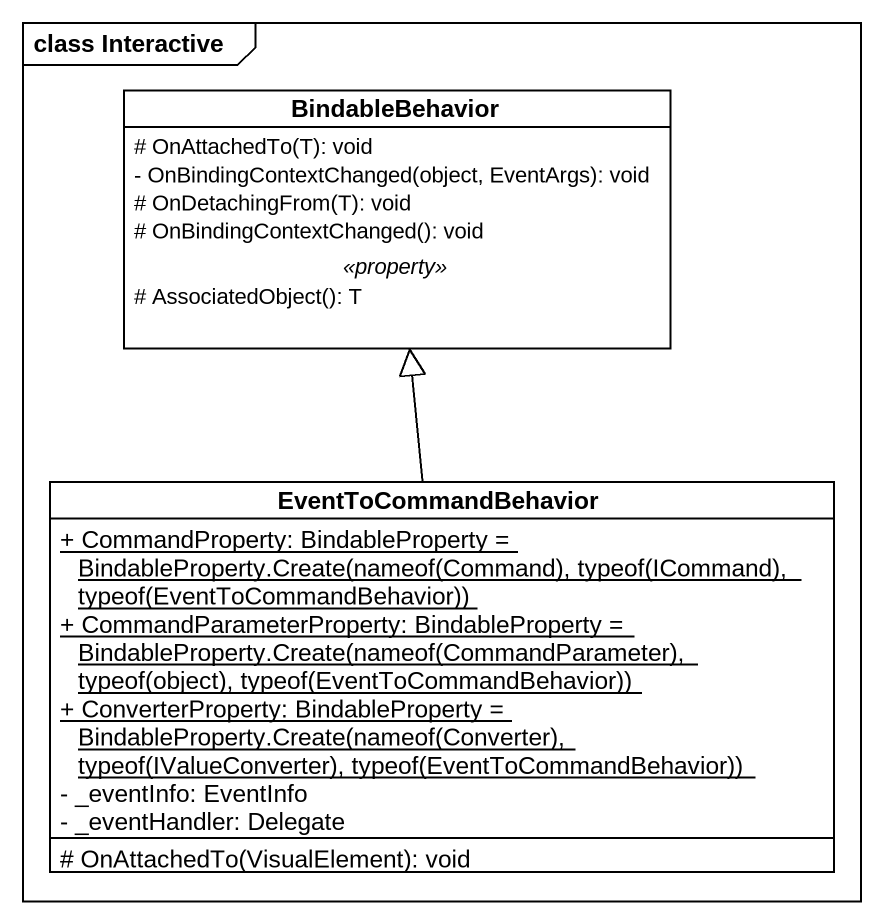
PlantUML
@startuml
mainframe class Interactive
hide circle
hide empty members
skinparam classAttributeIconSize 0
class BindableBehavior {
  # OnAttachedTo(T): void
  - OnBindingContextChanged(object, EventArgs): void
  # OnDetachingFrom(T): void
  # OnBindingContextChanged(): void
  .. <<property>> ..
  # AssociatedObject(): T
}
class EventToCommandBehavior {
  {static} {field} + CommandProperty: BindableProperty = BindableProperty.Create(nameof(Command), typeof(ICommand), typeof(EventToCommandBehavior))
  {static} {field} + CommandParameterProperty: BindableProperty = BindableProperty.Create(nameof(CommandParameter), typeof(object), typeof(EventToCommandBehavior))
  {static} {field} + ConverterProperty: BindableProperty = BindableProperty.Create(nameof(Converter), typeof(IValueConverter), typeof(EventToCommandBehavior))
  - _eventInfo: EventInfo
  - _eventHandler: Delegate
  # OnAttachedTo(VisualElement): void
}
EventToCommandBehavior -up-|> BindableBehavior
@enduml
